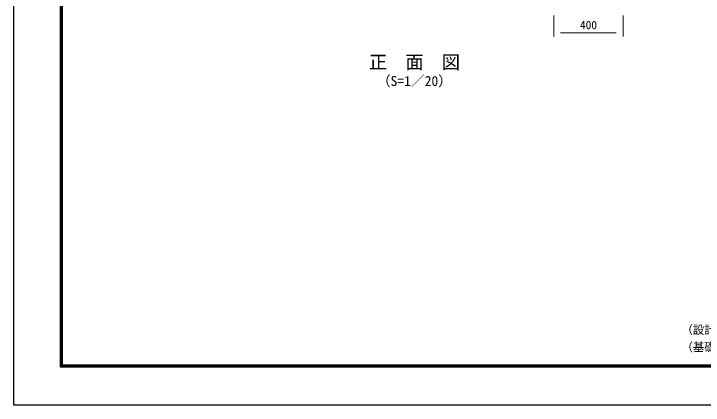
# Model space of a CAD drawing. Units: millimetres, scale not verified. Extents: x -4200 to 4200, y -2970 to 2970.
# Drawn here: x -4200 to -225, y -2970 to -714 of the extents above; entities that cross this region are included whole.
import ezdxf
from ezdxf.enums import TextEntityAlignment as Align

# ---------------------------------------------------------------- set-up
doc = ezdxf.new("R2010")
doc.units = ezdxf.units.MM
doc.header["$LTSCALE"] = 10
for name, color, linetype, lineweight in [('0-0_D-TTL', 7, 'Continuous', 25), ('0-1_D-TTL-TXT', 7, 'Continuous', 25), ('0-5_D-STR-DIM', 7, 'Continuous', 13)]:
    doc.layers.add(name, color=color, linetype=linetype, lineweight=lineweight)
doc.styles.add('ＭＳ ゴシック', font='')
doc.styles.get('ＭＳ ゴシック').set_extended_font_data('MS Gothic')

msp = doc.modelspace()

# ---------------------------------------------------------------- linework, layer by layer
at = {"layer": '0-0_D-TTL', "color": 2}
msp.add_lwpolyline([(-4200, 2970), (4200, 2970), (4200, -2970), (-4200, -2970)], close=True, dxfattribs=at)
at = {"layer": '0-0_D-TTL'}
for points in [[(-3930, 2750), (3930, 2750), (3930, -2750), (-3930, -2750)], [(-3927.5, 2747.5), (3927.5, 2747.5), (3927.5, -2747.5), (-3927.5, -2747.5)], [(-3925, 2745), (3925, 2745), (3925, -2745), (-3925, -2745)], [(-3922.5, 2742.5), (3922.5, 2742.5), (3922.5, -2742.5), (-3922.5, -2742.5)], [(-3920, 2740), (3920, 2740), (3920, -2740), (-3920, -2740)]]:
    msp.add_lwpolyline(points, close=True, dxfattribs=at)
at = {"layer": '0-5_D-STR-DIM'}
for p, q in [((-1087.26, -723.7), (-1087.26, -843.7)), ((-687.26, -723.7), (-687.26, -843.7)), ((-1047.26, -823.7), (-727.26, -823.7))]:
    msp.add_line(p, q, dxfattribs=at)

# ---------------------------------------------------------------- texts
at = {"layer": '0-1_D-TTL-TXT', "style": 'ＭＳ ゴシック'}
for s, height, p in [('正\u3000面\u3000図', 76.98, (-2152.09, -1053.87)), ('（S=1／20）', 57.7, (-2106.61, -1147.07)), ('（設計条件）風荷重：昭和57年改正 建築基準法・同施行令に基づく風圧力に準拠。', 48.09, (-350.6, -2573.6)), ('（基礎条件）長期許容地耐力98kN/㎡の場合。', 48.09, (-350.6, -2673.6))]:
    msp.add_text(s, height=height, dxfattribs=at).set_placement(p, align=Align.BOTTOM_LEFT)
at = {"layer": '0-5_D-STR-DIM', "style": 'ＭＳ ゴシック'}
msp.add_text('400', height=48.09, dxfattribs=at).set_placement((-935.76, -816.95), align=Align.BOTTOM_LEFT)

doc.saveas('drawing.dxf')
